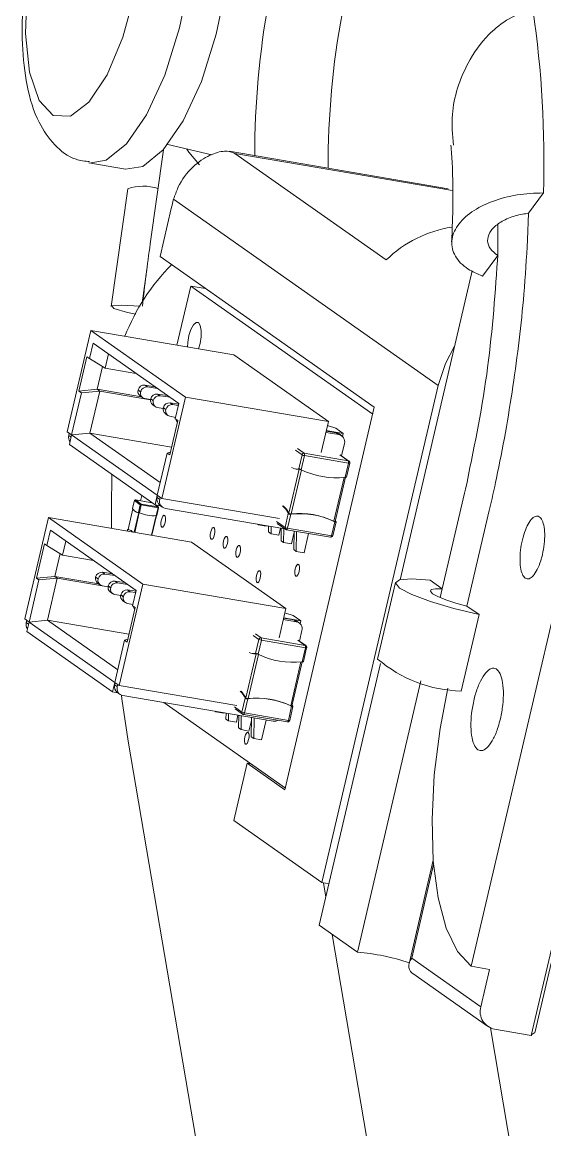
# Model space of a CAD drawing. Header units: millimetres. Extents: x 0 to 1189, y 0 to 841.
# Drawn here: x 461.28 to 463.91, y 439.15 to 444.73 of the extents above; entities that cross this region are included whole.
import ezdxf

# ---------------------------------------------------------------- set-up
doc = ezdxf.new("R2010")
doc.units = ezdxf.units.MM
doc.layers.get('0').update_dxf_attribs({"lineweight": 18})

msp = doc.modelspace()

# ---------------------------------------------------------------- linework, layer by layer
at = {"color": 7, "linetype": 'Continuous', "lineweight": 15}
for p, q in [((464.6385, 444.694), (463.5374, 439.9766)), ((465.0071, 444.631), (463.8396, 439.6288)), ((462.2329, 444.0587), (462.0125, 444.1103)), ((461.991, 444.0845), (461.9242, 443.6107)), ((463.4216, 443.888), (462.3213, 444.0763)), ((462.3501, 444.0657), (463.1104, 443.5302)), ((463.444, 443.8785), (462.3501, 444.0657)), ((461.6157, 444.0175), (461.8, 443.986)), ((461.811, 443.8883), (461.7275, 443.296)), ((463.3711, 442.8985), (462.0416, 443.8349)), ((463.8259, 443.7645), (463.901, 443.8671)), ((461.9732, 443.547), (462.0295, 443.7879)), ((463.8207, 443.6304), (463.8259, 443.7645)), ((463.5944, 443.4486), (463.6708, 443.5528)), ((463.6708, 443.5528), (463.6696, 443.527)), ((461.9732, 443.547), (463.0503, 442.7884)), ((461.9083, 443.4939), (461.8831, 443.3148)), ((463.5423, 443.4743), (463.1799, 441.9213)), ((462.1275, 443.3987), (462.058, 443.101)), ((463.0423, 442.7544), (462.1275, 443.3987)), ((462.1275, 443.3987), (462.2019, 443.386)), ((461.6256, 443.175), (461.5066, 442.6652)), ((461.6256, 443.175), (462.1008, 442.8403)), ((462.3444, 443.052), (461.6256, 443.175)), ((461.6366, 443.1113), (461.6186, 443.0343)), ((461.6366, 443.1113), (462.0674, 442.8078)), ((461.6973, 442.9858), (461.7139, 443.0568)), ((462.3444, 443.052), (462.8196, 442.7173)), ((461.6059, 443.0432), (461.5655, 442.8701)), ((461.6059, 443.0432), (461.6186, 443.0343)), ((461.6186, 443.0343), (461.6973, 442.9858)), ((461.6577, 442.8793), (461.6844, 442.9937)), ((461.8524, 442.9592), (461.6973, 442.9858)), ((461.8972, 442.9001), (461.9099, 442.8911)), ((461.9474, 442.8923), (461.8972, 442.9001)), ((461.9099, 442.8911), (461.9601, 442.8834)), ((462.7873, 440.3974), (463.3711, 442.8985)), ((464.6204, 442.9118), (463.857, 439.6411)), ((461.5782, 442.8612), (461.5288, 442.6495)), ((461.5655, 442.8701), (461.6577, 442.8793)), ((461.5655, 442.8701), (461.5782, 442.8612)), ((461.5782, 442.8612), (461.6704, 442.8703)), ((461.621, 442.6587), (461.6704, 442.8703)), ((461.6704, 442.8703), (461.6577, 442.8793)), ((461.6577, 442.8793), (461.8797, 442.8413)), ((461.6704, 442.8703), (461.9258, 442.8266)), ((461.8631, 442.875), (461.8633, 442.8759)), ((461.8631, 442.875), (461.8757, 442.866)), ((461.8759, 442.8669), (461.8633, 442.8759)), ((461.8734, 442.8457), (461.8861, 442.8368)), ((461.8757, 442.866), (461.8759, 442.8669)), ((461.9258, 442.827), (461.8962, 442.8325)), ((461.9264, 442.8303), (461.9266, 442.8312)), ((461.9264, 442.8303), (461.9391, 442.8214)), ((461.9393, 442.8223), (461.9266, 442.8312)), ((461.9606, 442.8554), (461.9732, 442.8465)), ((462.0108, 442.8477), (461.9606, 442.8554)), ((461.9732, 442.8465), (462.0234, 442.8388)), ((461.9818, 442.3305), (462.1008, 442.8403)), ((462.1008, 442.8403), (462.8196, 442.7173)), ((461.9368, 442.8011), (461.9495, 442.7922)), ((461.9391, 442.8214), (461.9393, 442.8223)), ((461.9892, 442.7823), (461.9596, 442.7879)), ((461.9898, 442.7857), (461.99, 442.7866)), ((461.9898, 442.7857), (462.0024, 442.7768)), ((462.0026, 442.7777), (461.99, 442.7866)), ((462.0024, 442.7768), (462.0026, 442.7777)), ((462.0239, 442.8108), (462.0366, 442.8019)), ((462.0665, 442.8042), (462.0239, 442.8108)), ((462.0366, 442.8019), (462.065, 442.7975)), ((462.0494, 442.7309), (462.0674, 442.8078)), ((462.6012, 440.8645), (463.0503, 442.7884)), ((462.0001, 442.7565), (462.0128, 442.7475)), ((462.0217, 442.5488), (462.0621, 442.722)), ((462.0511, 442.738), (462.0229, 442.7433)), ((462.0494, 442.7309), (462.0621, 442.722)), ((462.8196, 442.7173), (462.783, 442.5605)), ((461.5288, 442.6495), (461.5066, 442.6652)), ((462.8067, 442.6622), (462.8724, 442.651)), ((462.8083, 442.6691), (462.8591, 442.6604)), ((462.8945, 442.6563), (462.8088, 442.671)), ((462.8194, 442.6945), (462.8144, 442.6953)), ((462.8185, 442.7098), (462.8151, 442.6952)), ((462.8178, 442.7098), (462.8185, 442.7098)), ((462.8185, 442.7098), (462.8179, 442.7102)), ((462.8194, 442.6945), (462.8565, 442.6831)), ((462.8945, 442.6563), (462.8565, 442.6831)), ((461.5171, 442.6577), (461.5146, 442.6471)), ((461.5176, 442.6014), (461.5288, 442.6495)), ((461.5288, 442.6495), (461.621, 442.6587)), ((461.5288, 442.6495), (461.9596, 442.3461)), ((461.621, 442.6587), (461.9745, 442.4097)), ((461.621, 442.6587), (462.0309, 442.5886)), ((462.8591, 442.6604), (462.8724, 442.651)), ((462.8864, 442.6452), (462.8731, 442.6546)), ((462.9002, 442.6062), (462.8858, 442.5442)), ((462.891, 442.6413), (462.8945, 442.6563)), ((461.5176, 442.6014), (461.9484, 442.298)), ((461.9596, 442.3461), (462.009, 442.5577)), ((462.0249, 442.5626), (462.009, 442.5577)), ((462.009, 442.5577), (462.0217, 442.5488)), ((462.6983, 442.5572), (462.9195, 442.5194)), ((462.6869, 442.5492), (462.6704, 442.4784)), ((462.6827, 442.4746), (462.6993, 442.5454)), ((462.6993, 442.5454), (462.9204, 442.5075)), ((462.923, 442.5179), (462.8808, 442.5477)), ((462.9204, 442.5075), (462.9039, 442.4367)), ((462.9107, 442.4377), (462.927, 442.5075)), ((462.923, 442.5179), (462.9243, 442.5168)), ((462.6725, 442.4776), (462.6208, 442.2558)), ((462.6537, 442.4788), (462.6574, 442.4781)), ((462.8533, 442.2144), (462.9052, 442.437)), ((462.9053, 442.437), (462.91, 442.4374)), ((461.8816, 442.345), (461.8753, 442.318)), ((461.9596, 442.3461), (461.9484, 442.298)), ((461.9612, 442.3449), (461.9588, 442.3342)), ((461.9721, 442.3249), (461.9588, 442.3342)), ((461.9818, 442.3305), (461.9596, 442.3461)), ((461.9746, 442.3356), (461.9721, 442.3249)), ((461.9818, 442.3305), (462.5734, 442.2293)), ((463.5043, 442.3567), (463.392, 441.8757)), ((463.5089, 442.3766), (463.5043, 442.3567)), ((461.8368, 442.2779), (461.8124, 442.1735)), ((461.8444, 442.3194), (461.8354, 442.2807)), ((461.8355, 442.2801), (461.8446, 442.3192)), ((461.8738, 442.2986), (461.8446, 442.3192)), ((461.9338, 442.308), (461.849, 442.3225)), ((461.8492, 442.3224), (461.849, 442.3225)), ((461.8783, 442.3019), (461.8492, 442.3224)), ((461.8492, 442.3224), (461.934, 442.3079)), ((461.8738, 442.2986), (461.8646, 442.2595)), ((461.8696, 442.258), (461.8787, 442.2971)), ((461.9631, 442.2873), (461.8783, 442.3019)), ((461.9635, 442.2826), (461.8787, 442.2971)), ((461.9338, 442.308), (461.934, 442.3079)), ((461.9631, 442.2873), (461.934, 442.3079)), ((461.9484, 442.298), (461.9751, 442.2934)), ((461.9645, 442.2868), (461.9486, 442.298)), ((461.9544, 442.2435), (461.9635, 442.2826)), ((461.9571, 442.2438), (461.9661, 442.2826)), ((461.9726, 442.2952), (461.9859, 442.2859)), ((461.9999, 442.2801), (462.6, 442.1774)), ((461.4118, 442.2337), (461.2928, 441.7239)), ((461.4118, 442.2337), (461.887, 441.899)), ((462.1306, 442.1107), (461.4118, 442.2337)), ((461.86, 442.2599), (461.8619, 442.2596)), ((461.9319, 442.1447), (461.955, 442.2436)), ((461.955, 442.2438), (461.9568, 442.2438)), ((462.6181, 442.2545), (462.6016, 442.1836)), ((462.6139, 442.1798), (462.6305, 442.2506)), ((462.8577, 442.2135), (462.8545, 442.2194)), ((463.5161, 441.7882), (463.6284, 442.2692)), ((461.4228, 442.17), (461.4048, 442.093)), ((461.4228, 442.17), (461.8536, 441.8665)), ((461.8103, 442.1735), (461.8086, 442.1658)), ((461.8171, 442.1729), (461.8152, 442.1732)), ((462.4631, 442.2008), (462.4679, 442.1974)), ((462.4679, 442.1974), (462.468, 442.2)), ((462.5074, 442.1907), (462.4679, 442.1974)), ((462.508, 442.1931), (462.5074, 442.1907)), ((462.5186, 442.1617), (462.519, 442.1913)), ((462.5186, 442.1617), (462.5313, 442.1528)), ((462.5313, 442.1528), (462.5318, 442.1891)), ((462.5628, 442.2036), (462.605, 442.1739)), ((462.5789, 442.181), (462.5708, 442.146)), ((462.582, 442.1171), (462.5829, 442.1803)), ((462.5946, 442.1082), (462.5957, 442.1781)), ((462.6085, 442.1724), (462.6091, 442.1722)), ((462.6091, 442.1722), (462.8303, 442.1344)), ((462.6139, 442.1798), (462.8351, 442.142)), ((462.6453, 442.0725), (462.6467, 442.1658)), ((462.658, 442.0636), (462.6595, 442.1636)), ((462.8516, 442.2128), (462.8351, 442.142)), ((462.8417, 442.142), (462.858, 442.2118)), ((461.4835, 442.0445), (461.5001, 442.1155)), ((462.1306, 442.1107), (462.6058, 441.776)), ((462.5708, 442.146), (462.5313, 442.1528)), ((462.582, 442.1171), (462.5946, 442.1082)), ((462.6341, 442.1014), (462.5946, 442.1082)), ((462.6465, 442.1545), (462.6341, 442.1014)), ((462.72, 442.1532), (462.6975, 442.0568)), ((461.3921, 442.102), (461.3517, 441.9288)), ((461.3921, 442.102), (461.4048, 442.093)), ((461.4048, 442.093), (461.4835, 442.0445)), ((461.4439, 441.938), (461.4706, 442.0524)), ((462.6453, 442.0725), (462.658, 442.0636)), ((462.6975, 442.0568), (462.658, 442.0636)), ((461.6386, 442.0179), (461.4835, 442.0445)), ((461.3517, 441.9288), (461.4439, 441.938)), ((461.4566, 441.929), (461.4439, 441.938)), ((461.4439, 441.938), (461.6659, 441.9)), ((461.6834, 441.9588), (461.6961, 441.9498)), ((461.7336, 441.951), (461.6834, 441.9588)), ((461.6961, 441.9498), (461.7463, 441.9421)), ((461.3644, 441.9199), (461.315, 441.7082)), ((461.3517, 441.9288), (461.3644, 441.9199)), ((461.3644, 441.9199), (461.4566, 441.929)), ((461.4072, 441.7174), (461.4566, 441.929)), ((461.4566, 441.929), (461.712, 441.8853)), ((461.6493, 441.9337), (461.6495, 441.9346)), ((461.6493, 441.9337), (461.6619, 441.9248)), ((461.6621, 441.9256), (461.6495, 441.9346)), ((461.6596, 441.9044), (461.6723, 441.8955)), ((461.6619, 441.9248), (461.6621, 441.9256)), ((461.712, 441.8857), (461.6824, 441.8912)), ((461.7126, 441.8891), (461.7128, 441.89)), ((461.7126, 441.8891), (461.7253, 441.8801)), ((461.7255, 441.881), (461.7128, 441.89)), ((461.7253, 441.8801), (461.7255, 441.881)), ((461.7468, 441.9141), (461.7594, 441.9052)), ((461.797, 441.9064), (461.7468, 441.9141)), ((461.7594, 441.9052), (461.8096, 441.8975)), ((461.768, 441.3892), (461.887, 441.899)), ((461.887, 441.899), (462.6058, 441.776)), ((463.1567, 441.9071), (463.0669, 441.5223)), ((463.392, 441.8757), (463.3314, 441.9184)), ((461.723, 441.8598), (461.7356, 441.8509)), ((461.7754, 441.841), (461.7458, 441.8466)), ((461.776, 441.8444), (461.7762, 441.8453)), ((461.776, 441.8444), (461.7886, 441.8355)), ((461.7888, 441.8364), (461.7762, 441.8453)), ((461.7886, 441.8355), (461.7888, 441.8364)), ((461.8101, 441.8695), (461.8228, 441.8606)), ((461.8527, 441.863), (461.8101, 441.8695)), ((461.8228, 441.8606), (461.8512, 441.8562)), ((461.8356, 441.7896), (461.8536, 441.8665)), ((461.7863, 441.8152), (461.799, 441.8062)), ((461.8079, 441.6075), (461.8483, 441.7807)), ((461.8373, 441.7967), (461.8091, 441.802)), ((461.8356, 441.7896), (461.8483, 441.7807)), ((462.6058, 441.776), (462.5713, 441.6285)), ((463.5768, 441.7455), (463.5161, 441.7882)), ((461.315, 441.7082), (461.2928, 441.7239)), ((461.3033, 441.7165), (461.3008, 441.7058)), ((461.315, 441.7082), (461.4072, 441.7174)), ((461.4072, 441.7174), (461.7607, 441.4685)), ((461.4072, 441.7174), (461.8171, 441.6473)), ((462.5929, 441.7209), (462.6586, 441.7097)), ((462.5945, 441.7278), (462.6452, 441.7191)), ((462.6807, 441.715), (462.595, 441.7297)), ((462.6056, 441.7532), (462.6006, 441.754)), ((462.6047, 441.7686), (462.6013, 441.7539)), ((462.604, 441.7685), (462.6047, 441.7686)), ((462.6047, 441.7686), (462.6041, 441.769)), ((462.6056, 441.7532), (462.6427, 441.7418)), ((462.6807, 441.715), (462.6427, 441.7418)), ((462.6452, 441.7191), (462.6586, 441.7097)), ((462.6772, 441.7), (462.6807, 441.715)), ((463.5768, 441.7455), (463.4869, 441.3608)), ((461.3038, 441.6602), (461.315, 441.7082)), ((461.3038, 441.6602), (461.7346, 441.3567)), ((461.315, 441.7082), (461.7458, 441.4048)), ((462.6726, 441.7039), (462.6593, 441.7133)), ((462.6864, 441.6649), (462.6741, 441.6121)), ((461.7458, 441.4048), (461.7952, 441.6164)), ((461.8111, 441.6213), (461.7952, 441.6164)), ((461.7952, 441.6164), (461.8079, 441.6075)), ((462.4702, 441.6207), (462.4536, 441.5499)), ((462.466, 441.5461), (462.4826, 441.6169)), ((462.7028, 441.5909), (462.4816, 441.6287)), ((462.7037, 441.5791), (462.4826, 441.6169)), ((462.7063, 441.5895), (462.6692, 441.6156)), ((462.4558, 441.5491), (462.404, 441.3273)), ((462.4369, 441.5503), (462.4406, 441.5497)), ((462.7037, 441.5791), (462.6872, 441.5083)), ((462.694, 441.5092), (462.7103, 441.579)), ((462.6366, 441.2859), (462.6885, 441.5085)), ((462.6885, 441.5085), (462.6932, 441.5089)), ((463.0813, 441.4993), (462.774, 440.1827)), ((461.7458, 441.4048), (461.7346, 441.3567)), ((461.7474, 441.4037), (461.7449, 441.393)), ((461.7582, 441.3836), (461.7449, 441.393)), ((461.768, 441.3892), (461.7458, 441.4048)), ((461.7607, 441.3943), (461.7582, 441.3836)), ((461.768, 441.3892), (462.3596, 441.288)), ((463.2841, 441.4133), (462.9654, 440.048)), ((461.7346, 441.3567), (461.7613, 441.3521)), ((461.7588, 441.3539), (461.7721, 441.3446)), ((461.7861, 441.3388), (462.5418, 441.2095)), ((462.4014, 441.326), (462.3848, 441.2552)), ((461.9918, 441.3036), (462.6032, 440.873)), ((462.3512, 441.2716), (462.3883, 441.2454)), ((462.3972, 441.2514), (462.4138, 441.3222)), ((462.6349, 441.2843), (462.6184, 441.2135)), ((462.625, 441.2135), (462.6413, 441.2833)), ((462.641, 441.285), (462.6377, 441.2909)), ((462.2493, 441.2595), (462.2541, 441.2561)), ((462.2541, 441.2561), (462.2541, 441.2587)), ((462.2936, 441.2494), (462.2541, 441.2561)), ((462.2942, 441.2519), (462.2936, 441.2494)), ((462.3048, 441.2204), (462.3052, 441.25)), ((462.3048, 441.2204), (462.3175, 441.2115)), ((462.3175, 441.2115), (462.318, 441.2478)), ((462.3651, 441.2397), (462.357, 441.2048)), ((462.3681, 441.1758), (462.3691, 441.2391)), ((462.3808, 441.1669), (462.3819, 441.2369)), ((462.3924, 441.2437), (462.3918, 441.244)), ((462.3924, 441.2437), (462.6135, 441.2059)), ((462.6184, 441.2135), (462.3972, 441.2514)), ((462.4327, 441.2132), (462.4203, 441.1601)), ((462.4315, 441.1312), (462.4329, 441.2281)), ((462.4442, 441.1223), (462.4457, 441.2259)), ((462.507, 441.2154), (462.4837, 441.1155)), ((462.357, 441.2048), (462.3175, 441.2115)), ((462.3681, 441.1758), (462.3808, 441.1669)), ((462.4203, 441.1601), (462.3808, 441.1669)), ((462.2521, 438.5285), (461.8132, 441.1083)), ((462.4315, 441.1312), (462.4442, 441.1223)), ((462.4837, 441.1155), (462.4442, 441.1223)), ((462.3438, 440.7098), (462.4111, 440.9984)), ((462.4111, 440.9984), (462.6012, 440.8645)), ((462.4296, 440.9952), (462.4111, 440.9984)), ((462.3438, 440.7098), (462.7873, 440.3974)), ((463.3466, 440.5098), (463.2251, 439.9892)), ((462.8227, 440.3914), (462.7873, 440.3974)), ((462.7946, 440.3962), (462.8069, 440.3237)), ((462.774, 440.1827), (462.9654, 440.048)), ((462.8387, 440.1372), (463.0815, 438.7097)), ((463.2384, 440.0168), (463.5856, 439.7723)), ((463.2439, 439.9398), (463.6201, 439.6748)), ((463.5374, 439.9766), (463.6296, 439.9608)), ((463.6296, 439.9608), (463.5856, 439.7723)), ((463.6345, 439.6666), (463.8188, 438.5836)), ((463.8396, 439.6288), (463.6553, 439.6603))]:
    msp.add_line(p, q, dxfattribs=at)
at = {"color": 8, "linetype": 'Continuous', "lineweight": 15}
for p, q in [((463.6708, 443.7093), (463.6708, 443.5528)), ((461.5146, 442.6471), (461.5263, 442.6388)), ((462.6536, 442.5727), (462.6869, 442.5492)), ((462.665, 442.5807), (462.6983, 442.5572)), ((462.9195, 442.5194), (462.8773, 442.5491)), ((462.6849, 442.4735), (462.6331, 442.252)), ((462.8985, 442.4362), (462.8469, 442.2154)), ((461.8369, 442.2778), (461.8125, 442.1735)), ((461.934, 442.3079), (461.9346, 442.3077)), ((461.8433, 442.1599), (461.8665, 442.2592)), ((461.8458, 442.1594), (461.869, 442.2585)), ((461.9306, 442.1449), (461.9536, 442.2434)), ((461.8088, 442.1658), (461.8106, 442.1736)), ((462.5594, 442.2134), (462.6016, 442.1836)), ((463.392, 441.8757), (463.3816, 441.8311)), ((461.3008, 441.7058), (461.3125, 441.6976)), ((462.4702, 441.6207), (462.4419, 441.6406)), ((462.4816, 441.6287), (462.4534, 441.6487)), ((462.6657, 441.6171), (462.7028, 441.5909)), ((462.4164, 441.3235), (462.4681, 441.5451)), ((462.6302, 441.2869), (462.6818, 441.5077)), ((462.3848, 441.2552), (462.3477, 441.2813)), ((463.3483, 440.488), (463.2384, 440.0168))]:
    msp.add_line(p, q, dxfattribs=at)
for points in [[(461.9427, 445.9297), (461.9962, 445.9073), (462.0712, 445.815), (462.1246, 445.6604), (462.1523, 445.4547), (462.1524, 445.2134), (462.1248, 444.9543), (462.0716, 444.6967), (461.9967, 444.4596), (461.9057, 444.2606), (461.8053, 444.1144)], [(461.8053, 444.1144), (461.703, 444.032), (461.6164, 444.0174)], [(461.8446, 442.3192), (461.8444, 442.3193), (461.8444, 442.3194)], [(462.6091, 442.1722), (462.6092, 442.1722), (462.6099, 442.1723), (462.6107, 442.1728), (462.6114, 442.1737), (462.6122, 442.1749), (462.6128, 442.1763), (462.6135, 442.178), (462.6139, 442.1798)], [(462.8351, 442.142), (462.8346, 442.1402), (462.834, 442.1385), (462.8333, 442.137), (462.8326, 442.1359), (462.8318, 442.135), (462.8311, 442.1345), (462.8304, 442.1344), (462.8303, 442.1344)], [(462.8351, 442.142), (462.8369, 442.1417), (462.8384, 442.1416), (462.8397, 442.1415), (462.8407, 442.1415), (462.8414, 442.1417), (462.8417, 442.1419), (462.8417, 442.142)], [(462.3972, 441.2514), (462.3967, 441.2495), (462.3961, 441.2478), (462.3955, 441.2464), (462.3947, 441.2452), (462.394, 441.2444), (462.3932, 441.2438), (462.3925, 441.2437), (462.3924, 441.2437)], [(462.6135, 441.2059), (462.6136, 441.2059), (462.6144, 441.206), (462.6151, 441.2065), (462.6159, 441.2074), (462.6166, 441.2085), (462.6173, 441.21), (462.6179, 441.2117), (462.6184, 441.2135)]]:
    msp.add_lwpolyline(points, dxfattribs=at)
at = {"color": 7, "linetype": 'Continuous', "lineweight": 15}
for points in [[(462.1272, 445.8982), (462.1805, 445.8758), (462.2555, 445.7835), (462.3089, 445.6288), (462.3366, 445.4232), (462.3367, 445.1819), (462.3092, 444.9228), (462.2559, 444.6651), (462.181, 444.428), (462.09, 444.229), (461.9896, 444.0829)], [(461.6156, 444.3231), (461.7068, 444.4604), (461.787, 444.651), (461.8484, 444.8762), (461.885, 445.1141), (461.8932, 445.3413), (461.8722, 445.5356), (461.8241, 445.678), (461.7535, 445.7545), (461.6674, 445.7577), (461.5743, 445.6872), (461.4831, 445.5499), (461.4029, 445.3593), (461.3415, 445.1341), (461.3049, 444.8962), (461.2967, 444.669), (461.3177, 444.4747), (461.3658, 444.3323), (461.4364, 444.2558), (461.5225, 444.2526), (461.6156, 444.3231)], [(461.9896, 444.0829), (461.8873, 444.0005), (461.8, 443.986)], [(462.1718, 444.0085), (462.1174, 444.0725), (462.1088, 444.0877)], [(461.8732, 443.2978), (461.7799, 443.3029), (461.7307, 443.299), (461.7413, 443.286), (461.81, 443.2662), (461.8508, 443.2572)], [(462.112, 443.0918), (462.1128, 443.1149), (462.1183, 443.1491), (462.1281, 443.1803), (462.1407, 443.2038), (462.1542, 443.2159), (462.1665, 443.2148), (462.1757, 443.2007), (462.1805, 443.1757), (462.1802, 443.1437), (462.1747, 443.1094), (462.1666, 443.0824)], [(463.454, 443.0958), (463.408, 443.0093), (463.3711, 442.8985)], [(462.9268, 442.5072), (462.927, 442.5075), (462.927, 442.5075)], [(461.7318, 442.4505), (461.729, 442.2825), (461.7288, 442.1795)], [(462.6574, 442.4781), (462.662, 442.4776), (462.6725, 442.4776)], [(461.8665, 442.2592), (461.8624, 442.2595), (461.8619, 442.2596)], [(461.9826, 442.1863), (461.9795, 442.1912), (461.9778, 442.1997), (461.9779, 442.2107), (461.9798, 442.2224), (461.9832, 442.2331), (461.9875, 442.2412), (461.9921, 442.2453), (461.9963, 442.245), (461.9995, 442.2401), (462.0011, 442.2316), (462.001, 442.2206), (461.9991, 442.2088), (461.9958, 442.1981), (461.9915, 442.1901), (461.9868, 442.1859), (461.9826, 442.1863)], [(462.2307, 442.1254), (462.2276, 442.1302), (462.2259, 442.1388), (462.226, 442.1498), (462.2279, 442.1615), (462.2313, 442.1722), (462.2356, 442.1802), (462.2402, 442.1844), (462.2444, 442.184), (462.2476, 442.1792), (462.2492, 442.1706), (462.2491, 442.1596), (462.2472, 442.1479), (462.2439, 442.1372), (462.2396, 442.1292), (462.2349, 442.125), (462.2307, 442.1254)], [(462.2951, 442.08), (462.2919, 442.0849), (462.2903, 442.0934), (462.2904, 442.1044), (462.2923, 442.1162), (462.2956, 442.1269), (462.3, 442.1349), (462.3046, 442.139), (462.3088, 442.1387), (462.312, 442.1338), (462.3136, 442.1253), (462.3135, 442.1143), (462.3116, 442.1026), (462.3082, 442.0919), (462.3039, 442.0838), (462.2993, 442.0797), (462.2951, 442.08)], [(462.3595, 442.0347), (462.3563, 442.0395), (462.3546, 442.0481), (462.3548, 442.0591), (462.3567, 442.0708), (462.36, 442.0815), (462.3643, 442.0896), (462.3689, 442.0937), (462.3732, 442.0933), (462.3763, 442.0885), (462.378, 442.0799), (462.3779, 442.069), (462.376, 442.0572), (462.3726, 442.0465), (462.3683, 442.0385), (462.3637, 442.0343), (462.3595, 442.0347)], [(462.6559, 441.9397), (462.6527, 441.9446), (462.651, 441.9531), (462.6512, 441.9641), (462.653, 441.9759), (462.6564, 441.9866), (462.6607, 441.9946), (462.6653, 441.9987), (462.6695, 441.9984), (462.6727, 441.9936), (462.6744, 441.985), (462.6742, 441.974), (462.6724, 441.9623), (462.669, 441.9516), (462.6647, 441.9435), (462.6601, 441.9394), (462.6559, 441.9397)], [(462.4607, 441.9065), (462.4575, 441.9113), (462.4559, 441.9199), (462.456, 441.9309), (462.4579, 441.9426), (462.4613, 441.9533), (462.4656, 441.9614), (462.4702, 441.9655), (462.4744, 441.9651), (462.4776, 441.9603), (462.4792, 441.9517), (462.4791, 441.9407), (462.4772, 441.929), (462.4739, 441.9183), (462.4695, 441.9103), (462.4649, 441.9061), (462.4607, 441.9065)], [(463.3314, 441.9184), (463.2377, 441.9254), (463.1772, 441.9207), (463.1564, 441.9047), (463.1776, 441.8793), (463.2384, 441.847), (463.3324, 441.8114), (463.4494, 441.7763), (463.5768, 441.7455)], [(463.5161, 441.7882), (463.4597, 441.8037), (463.4097, 441.8201), (463.37, 441.8363), (463.3435, 441.8509), (463.3322, 441.8629), (463.3369, 441.8714), (463.3574, 441.8758), (463.392, 441.8757)], [(462.4558, 441.5491), (462.4453, 441.5491), (462.4406, 441.5497)], [(462.7076, 441.5883), (462.7075, 441.5884), (462.7063, 441.5895)], [(462.7103, 441.579), (462.7103, 441.579), (462.71, 441.5788)], [(461.7791, 441.3408), (461.7815, 441.3221), (461.8132, 441.1083)], [(463.5374, 439.9766), (463.4682, 440.0512), (463.412, 440.1675), (463.3711, 440.321), (463.3469, 440.5058), (463.3404, 440.7147), (463.3519, 440.9398), (463.3809, 441.1723), (463.4201, 441.376)], [(462.625, 441.2135), (462.625, 441.2134), (462.6247, 441.2132)], [(462.4023, 441.0941), (462.3991, 441.099), (462.3974, 441.1075), (462.3976, 441.1185), (462.3995, 441.1302), (462.4028, 441.141), (462.4071, 441.149), (462.4117, 441.1531), (462.416, 441.1528), (462.4191, 441.1479), (462.4208, 441.1394), (462.4206, 441.1284), (462.4188, 441.1166), (462.4154, 441.106), (462.4111, 441.0979), (462.4065, 441.0938), (462.4023, 441.0941)]]:
    msp.add_lwpolyline(points, dxfattribs=at)
for centre, radius, start, end in [((466.6597, 444.066), 4.21, 158.8884, 180.1595), ((467.0281, 444.003), 4.2098, 158.8879, 180.16), ((458.5945, 444.022), 5.3088, 358.3277, 8.2613), ((461.8895, 443.6488), 0.252, 72.7758, 108.1431), ((463.0465, 443.5509), 1.0443, 164.2195, 166.8817), ((463.5353, 443.0916), 0.6107, 98.9194, 134.0923), ((472.8652, 442.0668), 11.0494, 171.96778, 173.6099), ((462.7886, 442.7555), 1.066, 135.2485, 158.5237), ((461.8936, 442.8693), 0.031, 83.2771, 167.6888), ((461.9062, 442.8603), 0.031, 83.2524, 167.7135), ((461.8899, 442.868), 0.0277, 165.4675, 233.5737), ((461.9017, 442.8589), 0.0269, 164.5959, 258.2607), ((461.9532, 442.8234), 0.0277, 165.4089, 233.6323), ((461.9569, 442.8246), 0.031, 83.2339, 167.7319), ((461.9696, 442.8157), 0.031, 83.2744, 167.6915), ((461.9651, 442.8143), 0.0269, 164.6454, 258.2187), ((462.0166, 442.7788), 0.0277, 165.4613, 233.5652), ((462.0203, 442.78), 0.031, 83.2482, 167.7176), ((462.0284, 442.7697), 0.0269, 164.6322, 258.2244), ((462.0329, 442.7711), 0.031, 83.2367, 167.7292), ((462.0793, 442.7336), 0.0269, 190.9702, 225.2622), ((461.5513, 442.6378), 0.0378, 165.8583, 216.3291), ((462.8534, 442.6266), 0.0342, 54.8073, 80.463), ((462.8656, 442.6157), 0.0359, 344.6238, 79.1811), ((462.697, 442.547), 0.0103, 82.3869, 167.753), ((462.6862, 442.5503), 0.014, 339.2768, 29.611), ((462.7048, 442.5854), 0.0404, 243.701, 262.1556), ((462.9074, 442.5125), 0.014, 339.3101, 29.6063), ((462.6634, 442.5361), 0.0581, 238.9069, 276.8411), ((462.8576, 442.8314), 0.3974, 243.8945, 276.6895), ((461.9944, 442.3249), 0.0368, 165.3164, 233.7138), ((461.8673, 442.2943), 0.0349, 204.0891, 265.5918), ((461.8483, 442.3185), 0.00398, 76.6538, 166.4817), ((461.8487, 442.3183), 0.00415, 82.6325, 167.5214), ((461.8778, 442.2977), 0.00415, 82.6325, 167.5214), ((461.8808, 442.3128), 0.0158, 243.4464, 262.3093), ((461.8735, 442.2991), 0.00562, 339.4028, 29.5047), ((461.9622, 442.2835), 0.00398, 347.3166, 77.132), ((461.9582, 442.2846), 0.00562, 339.4028, 29.5047), ((461.9626, 442.2841), 0.00332, 54.1973, 80.701), ((462.0067, 442.3153), 0.0359, 164.5966, 259.2083), ((462.5089, 442.2021), 0.1211, 25.6083, 48.9619), ((462.5141, 442.2028), 0.1191, 26.3858, 49.0797), ((461.941, 442.4205), 0.1775, 246.2677, 274.3116), ((462.6767, 441.8558), 0.3976, 63.8988, 96.6791), ((462.6755, 441.8567), 0.3975, 64.4567, 96.1222), ((461.8091, 442.1421), 0.0315, 37.9699, 87.1497), ((461.8102, 442.1413), 0.0323, 37.9435, 77.776), ((462.6195, 442.2199), 0.0404, 243.701, 262.1556), ((462.61, 442.181), 0.00864, 234.982, 260.38), ((462.8311, 442.1448), 0.0103, 262.2816, 347.7784), ((461.6798, 441.928), 0.031, 83.2482, 167.7176), ((461.6924, 441.919), 0.031, 83.2524, 167.7135), ((461.6761, 441.9267), 0.0277, 165.4631, 233.5634), ((461.6879, 441.9176), 0.0269, 164.6388, 258.2178), ((461.7394, 441.8821), 0.0277, 165.4523, 233.5889), ((461.7431, 441.8834), 0.031, 83.227, 167.7121), ((461.7558, 441.8744), 0.031, 83.2497, 167.7162), ((461.7513, 441.873), 0.0269, 164.6201, 258.2184), ((461.8028, 441.8375), 0.0277, 165.4365, 233.6047), ((461.8065, 441.8387), 0.031, 83.2339, 167.7319), ((461.8146, 441.8284), 0.0269, 164.6388, 258.2178), ((461.8191, 441.8298), 0.031, 83.227, 167.7121), ((461.8654, 441.7922), 0.0268, 190.8921, 225.2478), ((462.6396, 441.6854), 0.0342, 54.7994, 80.4708), ((461.3374, 441.6965), 0.0378, 165.8411, 216.336), ((462.6518, 441.6745), 0.0359, 344.6045, 79.2005), ((462.4802, 441.6185), 0.0103, 82.2251, 167.8489), ((462.488, 441.6567), 0.0401, 243.5886, 262.1672), ((462.4695, 441.6218), 0.014, 339.2924, 29.6241), ((462.4467, 441.607), 0.0576, 244.5718, 276.9721), ((462.6907, 441.584), 0.014, 339.2768, 29.611), ((462.641, 441.9032), 0.3976, 243.8989, 276.6792), ((463.5048, 442.034), 0.6735, 229.4418, 268.4801), ((461.7806, 441.3836), 0.0368, 165.3264, 233.7148), ((461.7929, 441.3741), 0.0359, 164.612, 259.1929), ((462.2835, 441.2678), 0.1314, 26.2852, 44.9411), ((462.2892, 441.2687), 0.129, 27.0187, 45.059), ((462.46, 440.9272), 0.3977, 63.9044, 96.6795), ((462.4588, 440.9283), 0.3975, 64.458, 96.1273), ((462.4027, 441.2911), 0.0401, 243.5815, 262.1743), ((462.3933, 441.2525), 0.00866, 235.0139, 260.3481), ((462.5479, 441.2475), 0.0385, 260.9248, 299.1962), ((462.8581, 438.8569), 1.1958, 72.065, 84.8521), ((463.6721, 439.7485), 0.0897, 164.6061, 259.2026), ((463.8602, 439.6182), 0.0232, 97.9164, 152.7251)]:
    msp.add_arc(centre, radius, start, end, dxfattribs=at)
at = {"color": 8, "linetype": 'Continuous', "lineweight": 15}
for centre, radius, start, end in [((462.9181, 442.5109), 0.00864, 54.982, 80.38), ((462.9242, 442.5217), 0.0147, 254.939, 279.878), ((461.9648, 442.2864), 0.004, 250.5433, 288.937), ((462.6105, 442.1813), 0.00924, 165.4941, 233.5471), ((462.7014, 441.5826), 0.00847, 54.7197, 80.6081), ((462.7075, 441.5924), 0.0139, 254.2237, 280.5957), ((462.3938, 441.2528), 0.00921, 165.3509, 233.6592), ((462.6222, 441.2277), 0.0147, 254.883, 279.7157)]:
    msp.add_arc(centre, radius, start, end, dxfattribs=at)
at = {"color": 7, "linetype": 'Continuous', "lineweight": 15}
for centre, major_axis, ratio, start_param, end_param in [((462.6031, 441.8461), (0.1737, 0.4208), 0.547806, 0.56902, 0.577532), ((462.6031, 441.8461), (0.5375, -0.2219), 0.755733, 1.406691, 1.415203), ((462.3864, 440.9176), (0.1737, 0.4208), 0.547806, 0.56902, 0.577532), ((462.3864, 440.9176), (0.5375, -0.2219), 0.755733, 1.406691, 1.415203), ((463.3305, 440.0011), (0.104, 0.0396), 0.618298, 2.379202, 3.632175)]:
    msp.add_ellipse(centre, major_axis=major_axis, ratio=ratio, start_param=start_param, end_param=end_param, dxfattribs=at)
for points, knots in [([(461.9408, 445.9227), (461.9184, 445.9277), (461.8529, 445.9425), (461.7457, 445.9041), (461.6393, 445.8286), (461.5407, 445.7084), (461.4484, 445.5367), (461.3698, 445.319), (461.3137, 445.082), (461.2822, 444.8414), (461.277, 444.6099), (461.3005, 444.3982), (461.3521, 444.2313), (461.4348, 444.1096), (461.5281, 444.0345), (461.5956, 444.0269), (461.6188, 444.0243)], [0, 0, 0, 0, 0.07475, 0.219167, 0.364776, 0.538889, 0.748453, 0.955459, 1.15636, 1.355526, 1.555903, 1.76072, 1.977215, 2.139262, 2.284797, 2.360914, 2.360914, 2.360914, 2.360914]), ([(463.4481, 444.1071), (463.4437, 444.1586), (463.4318, 444.2976), (463.4984, 444.4966), (463.5943, 444.6359), (463.6819, 444.7159), (463.7562, 444.7636), (463.8223, 444.7789), (463.8482, 444.7848)], [0, 0, 0, 0, 0.1580724, 0.426413, 0.6027598, 0.6531086, 0.7796897, 0.861235, 0.861235, 0.861235, 0.861235]), ([(462.3501, 444.0657), (462.3339, 444.0716), (462.3015, 444.0836), (462.2207, 444.0598), (462.1343, 444.002), (462.07, 443.9187), (462.0483, 443.8549), (462.0416, 443.8349)], [0, 0, 0, 0, 0.0878657, 0.1752944, 0.2731592, 0.3783068, 0.4260673, 0.4260673, 0.4260673, 0.4260673]), ([(463.4354, 444.1066), (463.4377, 444.0766), (463.4478, 443.945), (463.4461, 443.7764), (463.44, 443.6395), (463.4391, 443.6203)], [0, 0, 0, 0, 0.0982405, 0.4320937, 0.486608, 0.486608, 0.486608, 0.486608]), ([(463.901, 443.8671), (463.8563, 443.8655), (463.7669, 443.8623), (463.6397, 443.827), (463.5344, 443.7731), (463.4618, 443.7031), (463.4316, 443.6248), (463.4502, 443.5478), (463.5086, 443.4862), (463.5691, 443.4597), (463.5944, 443.4486)], [0, 0, 0, 0, 0.1011736, 0.2023185, 0.3050708, 0.4105949, 0.5186191, 0.6276659, 0.7351665, 0.812826, 0.812826, 0.812826, 0.812826]), ([(463.6708, 443.5528), (463.6568, 443.5635), (463.6289, 443.5847), (463.6161, 443.6256), (463.6271, 443.6681), (463.6636, 443.7086), (463.7215, 443.7412), (463.7798, 443.7586), (463.8156, 443.7631), (463.8259, 443.7645)], [0, 0, 0, 0, 0.0548744, 0.1097267, 0.1660355, 0.2235979, 0.2811917, 0.3376862, 0.3604771, 0.3604771, 0.3604771, 0.3604771]), ([(463.6284, 442.2692), (463.6406, 442.3231), (463.6871, 442.5286), (463.7513, 442.8943), (463.8007, 443.2985), (463.8153, 443.5397), (463.8207, 443.6304)], [0, 0, 0, 0, 0.165566, 0.631005, 1.09636, 1.376426, 1.376426, 1.376426, 1.376426]), ([(463.6696, 443.527), (463.6558, 443.3362), (463.6283, 442.9545), (463.5487, 442.5692), (463.5089, 442.3766)], [0, 0, 0, 0, 0.581442, 1.162884, 1.162884, 1.162884, 1.162884]), ([(462.9268, 442.5072), (462.927, 442.5081), (462.9274, 442.5098), (462.927, 442.5124), (462.926, 442.5149), (462.9248, 442.5163), (462.9242, 442.5169)], [0, 0, 0, 0, 0.00271922, 0.00540428, 0.0080225, 0.0105493, 0.0105493, 0.0105493, 0.0105493]), ([(462.6704, 442.4784), (462.6709, 442.4784), (462.672, 442.4785), (462.6741, 442.4784), (462.6755, 442.4783), (462.6757, 442.4783)], [0, 0, 0, 0, 0.002397768, 0.004799599, 0.005337308, 0.005337308, 0.005337308, 0.005337308]), ([(462.6725, 442.4776), (462.6731, 442.4776), (462.6742, 442.4777), (462.6763, 442.4776), (462.6776, 442.4775), (462.6779, 442.4774)], [0, 0, 0, 0, 0.00239472, 0.004790405, 0.005386494, 0.005386494, 0.005386494, 0.005386494]), ([(462.6827, 442.4746), (462.6817, 442.4751), (462.6797, 442.4762), (462.6772, 442.4775), (462.676, 442.4781), (462.6758, 442.4783)], [0, 0, 0, 0, 0.003535349, 0.007064434, 0.007859064, 0.007859064, 0.007859064, 0.007859064]), ([(462.9039, 442.4367), (462.905, 442.4369), (462.9072, 442.4372), (462.9091, 442.4378), (462.9098, 442.4381), (462.9099, 442.4382)], [0, 0, 0, 0, 0.002794108, 0.005591213, 0.006216391, 0.006216391, 0.006216391, 0.006216391]), ([(462.91, 442.4374), (462.9103, 442.4375), (462.911, 442.4376), (462.9106, 442.438), (462.9101, 442.4382), (462.91, 442.4382)], [0, 0, 0, 0, 0.000790301, 0.001578983, 0.00175679, 0.00175679, 0.00175679, 0.00175679]), ([(461.8355, 442.2801), (461.8354, 442.2803), (461.8353, 442.2805), (461.8354, 442.2807), (461.8354, 442.2807)], [0, 0, 0, 0, 0.0006100681, 0.0006458614, 0.0006458614, 0.0006458614, 0.0006458614]), ([(461.8667, 442.2594), (461.8663, 442.2594), (461.8655, 442.2595), (461.8649, 442.2595), (461.8647, 442.2595), (461.8646, 442.2595)], [0, 0, 0, 0, 0.000925239, 0.001850335, 0.002101099, 0.002101099, 0.002101099, 0.002101099]), ([(461.8668, 442.2594), (461.8672, 442.2592), (461.868, 442.2587), (461.869, 442.2583), (461.8695, 442.2581), (461.8696, 442.258)], [0, 0, 0, 0, 0.001364026, 0.00272768, 0.003098446, 0.003098446, 0.003098446, 0.003098446]), ([(461.9567, 442.244), (461.9565, 442.2439), (461.956, 442.2437), (461.955, 442.2435), (461.9545, 442.2435), (461.9544, 442.2435)], [0, 0, 0, 0, 0.001065551, 0.002135107, 0.002427422, 0.002427422, 0.002427422, 0.002427422]), ([(461.9568, 442.2438), (461.9569, 442.2438), (461.9572, 442.2438), (461.957, 442.2439), (461.9568, 442.244), (461.9568, 442.244)], [0, 0, 0, 0, 0.0002846783, 0.0005692875, 0.0006376112, 0.0006376112, 0.0006376112, 0.0006376112]), ([(462.6181, 442.2545), (462.6185, 442.2539), (462.6193, 442.2527), (462.6211, 442.2513), (462.6223, 442.2506), (462.6225, 442.2505)], [0, 0, 0, 0, 0.002702444, 0.005397854, 0.006003111, 0.006003111, 0.006003111, 0.006003111]), ([(462.6208, 442.2558), (462.6212, 442.2552), (462.622, 442.254), (462.6238, 442.2527), (462.625, 442.252), (462.6253, 442.2518)], [0, 0, 0, 0, 0.002676478, 0.005359145, 0.006028673, 0.006028673, 0.006028673, 0.006028673]), ([(462.6226, 442.2505), (462.6238, 442.2504), (462.626, 442.2503), (462.6287, 442.2505), (462.6302, 442.2506), (462.6305, 442.2506)], [0, 0, 0, 0, 0.003464083, 0.006926615, 0.007853652, 0.007853652, 0.007853652, 0.007853652]), ([(462.6253, 442.2518), (462.6264, 442.2518), (462.6286, 442.2517), (462.6314, 442.2518), (462.6328, 442.2519), (462.6331, 442.252)], [0, 0, 0, 0, 0.003450001, 0.006895453, 0.007896445, 0.007896445, 0.007896445, 0.007896445]), ([(462.8469, 442.2154), (462.8479, 442.2149), (462.8498, 442.214), (462.8514, 442.2133), (462.852, 442.2131), (462.8521, 442.213)], [0, 0, 0, 0, 0.002516604, 0.005030845, 0.005660819, 0.005660819, 0.005660819, 0.005660819]), ([(463.8955, 442.0475), (463.899, 442.0652), (463.9059, 442.1006), (463.908, 442.1528), (463.9033, 442.1969), (463.8919, 442.2282), (463.8752, 442.2432), (463.8551, 442.2401), (463.8339, 442.2194), (463.8138, 442.1832), (463.7973, 442.1358), (463.7861, 442.0825), (463.7816, 442.0292), (463.7842, 441.982), (463.7936, 441.9463), (463.8088, 441.9259), (463.828, 441.9233), (463.8492, 441.9387), (463.8698, 441.9704), (463.8856, 442.0092), (463.8928, 442.0368), (463.8955, 442.0475)], [0, 0, 0, 0, 0.0386255, 0.0772436, 0.1158688, 0.1544892, 0.1930994, 0.2317161, 0.2703276, 0.3089459, 0.3475633, 0.3861912, 0.4248125, 0.4634384, 0.502059, 0.5406762, 0.579287, 0.6179028, 0.6565205, 0.6951332, 0.7193123, 0.7193123, 0.7193123, 0.7193123]), ([(461.8104, 442.1735), (461.8104, 442.1735), (461.8104, 442.1735), (461.8106, 442.1736), (461.8106, 442.1736)], [0, 0, 0, 0, 0.0001963868, 0.0002619803, 0.0002619803, 0.0002619803, 0.0002619803]), ([(461.8125, 442.1737), (461.8122, 442.1737), (461.8116, 442.1737), (461.8111, 442.1735), (461.8109, 442.1734)], [0, 0, 0, 0, 0.000564007, 0.00163208, 0.00163208, 0.00163208, 0.00163208]), ([(462.8516, 442.2128), (462.8526, 442.2123), (462.8545, 442.2114), (462.8561, 442.2107), (462.8566, 442.2104), (462.8568, 442.2104)], [0, 0, 0, 0, 0.002538699, 0.005078003, 0.005645192, 0.005645192, 0.005645192, 0.005645192]), ([(462.8521, 442.213), (462.8526, 442.2133), (462.8532, 442.2137), (462.8532, 442.2143), (462.8532, 442.2144)], [0, 0, 0, 0, 0.001564347, 0.001895821, 0.001895821, 0.001895821, 0.001895821]), ([(462.8568, 442.2104), (462.8573, 442.2107), (462.8581, 442.2114), (462.8581, 442.2126), (462.8578, 442.2133), (462.8577, 442.2135)], [0, 0, 0, 0, 0.001580097, 0.00316152, 0.00358328, 0.00358328, 0.00358328, 0.00358328]), ([(462.459, 441.5498), (462.458, 441.5499), (462.4559, 441.55), (462.4544, 441.55), (462.4538, 441.5499), (462.4536, 441.5499)], [0, 0, 0, 0, 0.002355575, 0.004709955, 0.005340673, 0.005340673, 0.005340673, 0.005340673]), ([(462.4612, 441.549), (462.4602, 441.549), (462.4582, 441.5492), (462.4565, 441.5492), (462.4559, 441.5491), (462.4558, 441.5491)], [0, 0, 0, 0, 0.002352007, 0.004704877, 0.005386077, 0.005386077, 0.005386077, 0.005386077]), ([(462.466, 441.5461), (462.465, 441.5466), (462.4629, 441.5477), (462.4605, 441.549), (462.4593, 441.5497), (462.4591, 441.5498)], [0, 0, 0, 0, 0.003526885, 0.007061452, 0.007850779, 0.007850779, 0.007850779, 0.007850779]), ([(462.71, 441.5788), (462.7103, 441.5796), (462.7107, 441.5813), (462.7103, 441.584), (462.7093, 441.5864), (462.7081, 441.5878), (462.7075, 441.5885)], [0, 0, 0, 0, 0.00272999, 0.00541666, 0.00802542, 0.01055921, 0.01055921, 0.01055921, 0.01055921]), ([(462.6932, 441.5097), (462.6925, 441.5095), (462.6912, 441.5089), (462.6889, 441.5084), (462.6875, 441.5083), (462.6872, 441.5083)], [0, 0, 0, 0, 0.00274268, 0.005483103, 0.006216073, 0.006216073, 0.006216073, 0.006216073]), ([(462.6932, 441.5089), (462.6936, 441.509), (462.6942, 441.5091), (462.6939, 441.5095), (462.6934, 441.5097), (462.6933, 441.5097)], [0, 0, 0, 0, 0.000795499, 0.001592275, 0.001770529, 0.001770529, 0.001770529, 0.001770529]), ([(463.6842, 441.2218), (463.6888, 441.2451), (463.6979, 441.2915), (463.7006, 441.3601), (463.6944, 441.4179), (463.6794, 441.4591), (463.6576, 441.4787), (463.6312, 441.4747), (463.6033, 441.4474), (463.577, 441.4), (463.5553, 441.3378), (463.5406, 441.2678), (463.5347, 441.1979), (463.5381, 441.136), (463.5504, 441.089), (463.5704, 441.0623), (463.5956, 441.0589), (463.6234, 441.0791), (463.6504, 441.1207), (463.6713, 441.1716), (463.6806, 441.2079), (463.6842, 441.2218)], [0, 0, 0, 0, 0.0506817, 0.1013745, 0.1520614, 0.2027507, 0.2534388, 0.3041275, 0.3548151, 0.4055024, 0.4561923, 0.5068797, 0.5575683, 0.6082573, 0.6589427, 0.7096283, 0.7603191, 0.8110055, 0.8616966, 0.9123837, 0.9441106, 0.9441106, 0.9441106, 0.9441106]), ([(462.4058, 441.322), (462.4049, 441.3226), (462.4031, 441.3237), (462.4019, 441.3251), (462.4015, 441.3258), (462.4014, 441.326)], [0, 0, 0, 0, 0.002655561, 0.005304954, 0.006016144, 0.006016144, 0.006016144, 0.006016144]), ([(462.4085, 441.3234), (462.4076, 441.3239), (462.4058, 441.325), (462.4046, 441.3264), (462.4041, 441.3271), (462.404, 441.3273)], [0, 0, 0, 0, 0.002635807, 0.005273021, 0.006038467, 0.006038467, 0.006038467, 0.006038467]), ([(462.4138, 441.3222), (462.4126, 441.3221), (462.4102, 441.3219), (462.4075, 441.3219), (462.4062, 441.322), (462.4059, 441.322)], [0, 0, 0, 0, 0.003528156, 0.007057346, 0.007849566, 0.007849566, 0.007849566, 0.007849566]), ([(462.4164, 441.3235), (462.4152, 441.3234), (462.4129, 441.3232), (462.4102, 441.3232), (462.4088, 441.3233), (462.4085, 441.3234)], [0, 0, 0, 0, 0.003510111, 0.007021975, 0.007892871, 0.007892871, 0.007892871, 0.007892871]), ([(462.6354, 441.2846), (462.6348, 441.2848), (462.6338, 441.2852), (462.6317, 441.2862), (462.6305, 441.2868), (462.6302, 441.2869)], [0, 0, 0, 0, 0.00247069, 0.00494094, 0.005658371, 0.005658371, 0.005658371, 0.005658371]), ([(462.6349, 441.2843), (462.6359, 441.2839), (462.6378, 441.2829), (462.6393, 441.2822), (462.6399, 441.282), (462.64, 441.2819)], [0, 0, 0, 0, 0.002541027, 0.005079367, 0.005647935, 0.005647935, 0.005647935, 0.005647935]), ([(462.6365, 441.2859), (462.6364, 441.2855), (462.6361, 441.285), (462.6355, 441.2846), (462.6354, 441.2846)], [0, 0, 0, 0, 0.001465149, 0.001851404, 0.001851404, 0.001851404, 0.001851404]), ([(462.641, 441.285), (462.6412, 441.2844), (462.6415, 441.2833), (462.6409, 441.2824), (462.6402, 441.282), (462.6401, 441.2819)], [0, 0, 0, 0, 0.001613634, 0.003229258, 0.00359046, 0.00359046, 0.00359046, 0.00359046]), ([(462.613, 441.2061), (462.6136, 441.206), (462.6147, 441.2057), (462.6166, 441.2058), (462.6184, 441.2062), (462.6202, 441.207), (462.6217, 441.2082), (462.6235, 441.2101), (462.6242, 441.212), (462.6247, 441.2132)], [0, 0, 0, 0, 0.0018986, 0.00379969, 0.00570422, 0.007612, 0.00952097, 0.01144113, 0.0152489, 0.0152489, 0.0152489, 0.0152489])]:
    msp.add_open_spline(points, degree=3, knots=knots, dxfattribs=at)

doc.saveas('drawing.dxf')
